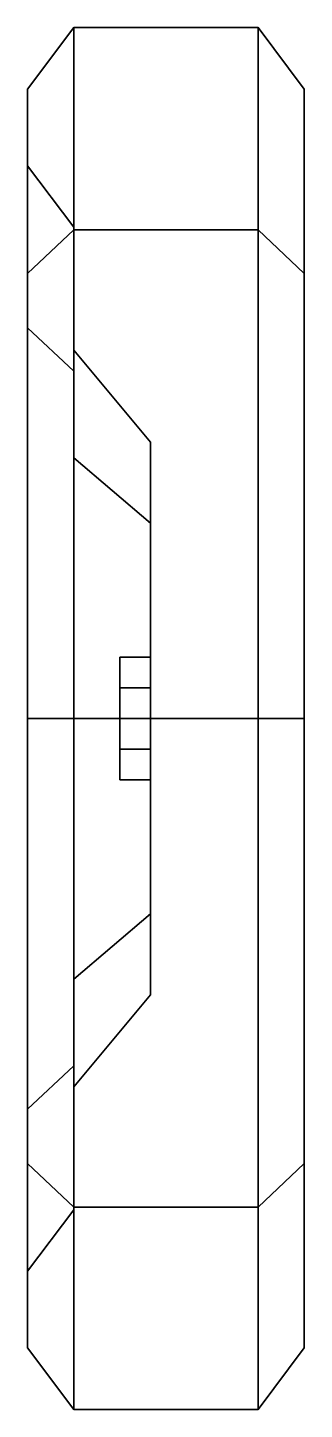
# Model space of a CAD drawing. Extents: x -0.86 to 0.86, y -1.26 to -0.36.
# Drawn here: x -0.86 to -0.68, y -1.26 to -0.36 of the extents above.
import ezdxf

# ---------------------------------------------------------------- set-up
doc = ezdxf.new("R2010")
doc.units = 0
doc.layers.add('WHEELS', color=2, linetype='CONTINUOUS')

msp = doc.modelspace()

# ---------------------------------------------------------------- linework, layer by layer
at = {"layer": 'WHEELS'}
for points in [[(-0.83, -0.36, 0.68), (-0.83, -0.4918, 0.3618), (-0.86, -0.52009, 0.39009), (-0.86, -0.4, 0.68)], [(-0.83, -0.4918, 0.9982), (-0.83, -0.36, 0.68), (-0.86, -0.4, 0.68), (-0.86, -0.52009, 0.96991)], [(-0.71, -0.36, 0.68), (-0.71, -0.4918, 0.3618), (-0.83, -0.4918, 0.3618), (-0.83, -0.36, 0.68)], [(-0.71, -0.4918, 0.9982), (-0.71, -0.36, 0.68), (-0.83, -0.36, 0.68), (-0.83, -0.4918, 0.9982)], [(-0.71, -0.4918, 0.3618), (-0.71, -0.36, 0.68), (-0.68, -0.4, 0.68), (-0.68, -0.52009, 0.39009)], [(-0.71, -0.36, 0.68), (-0.71, -0.4918, 0.9982), (-0.68, -0.52009, 0.96991), (-0.68, -0.4, 0.68)], [(-0.86, -0.4, 0.68), (-0.86, -0.52009, 0.39009), (-0.86, -0.55544, 0.42544), (-0.86, -0.45, 0.68)], [(-0.86, -0.52009, 0.96991), (-0.86, -0.4, 0.68), (-0.86, -0.45, 0.68), (-0.86, -0.55544, 0.93456)], [(-0.68, -1.09991, 0.96991), (-0.68, -1.22, 0.68), (-0.68, -0.52009, 0.39009), (-0.68, -0.4, 0.68)], [(-0.68, -0.52009, 0.96991), (-0.68, -0.81, 1.09), (-0.68, -1.09991, 0.96991), (-0.68, -0.4, 0.68)], [(-0.86, -0.45, 0.68), (-0.86, -0.55544, 0.42544), (-0.83, -0.58373, 0.45373), (-0.83, -0.49, 0.68)], [(-0.86, -0.55544, 0.93456), (-0.86, -0.45, 0.68), (-0.83, -0.49, 0.68), (-0.83, -0.58373, 0.90627)], [(-0.83, -0.4918, 0.3618), (-0.83, -0.81, 0.23), (-0.86, -0.81, 0.27), (-0.86, -0.52009, 0.39009)], [(-0.83, -0.81, 1.13), (-0.83, -0.4918, 0.9982), (-0.86, -0.52009, 0.96991), (-0.86, -0.81, 1.09)], [(-0.83, -0.49, 0.68), (-0.83, -0.58373, 0.45373), (-0.83, -0.64029, 0.51029), (-0.83, -0.57, 0.68)], [(-0.83, -0.58373, 0.90627), (-0.83, -0.49, 0.68), (-0.83, -0.57, 0.68), (-0.83, -0.64029, 0.84971)], [(-0.71, -0.4918, 0.3618), (-0.71, -0.81, 0.23), (-0.83, -0.81, 0.23), (-0.83, -0.4918, 0.3618)], [(-0.71, -0.81, 1.13), (-0.71, -0.4918, 0.9982), (-0.83, -0.4918, 0.9982), (-0.83, -0.81, 1.13)], [(-0.71, -0.81, 0.23), (-0.71, -0.4918, 0.3618), (-0.68, -0.52009, 0.39009), (-0.68, -0.81, 0.27)], [(-0.71, -0.4918, 0.9982), (-0.71, -0.81, 1.13), (-0.68, -0.81, 1.09), (-0.68, -0.52009, 0.96991)], [(-0.86, -0.52009, 0.39009), (-0.86, -0.81, 0.27), (-0.86, -0.81, 0.32), (-0.86, -0.55544, 0.42544)], [(-0.86, -0.81, 1.09), (-0.86, -0.52009, 0.96991), (-0.86, -0.55544, 0.93456), (-0.86, -0.81, 1.04)], [(-0.68, -1.09991, 0.39009), (-0.68, -0.81, 0.27), (-0.68, -0.52009, 0.39009), (-0.68, -1.22, 0.68)], [(-0.86, -0.55544, 0.42544), (-0.86, -0.81, 0.32), (-0.83, -0.81, 0.36), (-0.83, -0.58373, 0.45373)], [(-0.86, -0.81, 1.04), (-0.86, -0.55544, 0.93456), (-0.83, -0.58373, 0.90627), (-0.83, -0.81, 1)], [(-0.83, -0.57, 0.68), (-0.83, -0.64029, 0.51029), (-0.78, -0.68272, 0.55272), (-0.78, -0.63, 0.68)], [(-0.83, -0.64029, 0.84971), (-0.83, -0.57, 0.68), (-0.78, -0.63, 0.68), (-0.78, -0.68272, 0.80728)], [(-0.83, -0.58373, 0.45373), (-0.83, -0.81, 0.36), (-0.83, -0.81, 0.44), (-0.83, -0.64029, 0.51029)], [(-0.83, -0.81, 1), (-0.83, -0.58373, 0.90627), (-0.83, -0.64029, 0.84971), (-0.83, -0.81, 0.92)], [(-0.78, -0.93728, 0.55272), (-0.78, -0.63, 0.68), (-0.78, -0.68272, 0.55272), (-0.78, -0.81, 0.5)], [(-0.78, -0.99, 0.68), (-0.78, -0.68272, 0.80728), (-0.78, -0.63, 0.68), (-0.78, -0.93728, 0.55272)], [(-0.83, -0.64029, 0.51029), (-0.83, -0.81, 0.44), (-0.78, -0.81, 0.5), (-0.78, -0.68272, 0.55272)], [(-0.83, -0.81, 0.92), (-0.83, -0.64029, 0.84971), (-0.78, -0.68272, 0.80728), (-0.78, -0.81, 0.86)], [(-0.78, -0.93728, 0.80728), (-0.78, -0.81, 0.86), (-0.78, -0.68272, 0.80728), (-0.78, -0.99, 0.68)], [(-0.8, -0.85, 0.68), (-0.8, -0.77, 0.68), (-0.8, -0.79, 0.64536), (-0.8, -0.83, 0.64536)], [(-0.78, -0.77, 0.68), (-0.78, -0.79, 0.64536), (-0.8, -0.79, 0.64536), (-0.8, -0.77, 0.68)], [(-0.78, -0.79, 0.71464), (-0.78, -0.77, 0.68), (-0.8, -0.77, 0.68), (-0.8, -0.79, 0.71464)], [(-0.8, -0.83, 0.71464), (-0.8, -0.79, 0.71464), (-0.8, -0.77, 0.68), (-0.8, -0.85, 0.68)], [(-0.78, -0.79, 0.64536), (-0.78, -0.83, 0.64536), (-0.8, -0.83, 0.64536), (-0.8, -0.79, 0.64536)], [(-0.78, -0.83, 0.71464), (-0.78, -0.79, 0.71464), (-0.8, -0.79, 0.71464), (-0.8, -0.83, 0.71464)], [(-0.83, -0.81, 0.23), (-0.83, -1.1282, 0.3618), (-0.86, -1.09991, 0.39009), (-0.86, -0.81, 0.27)], [(-0.86, -0.81, 0.27), (-0.86, -1.09991, 0.39009), (-0.86, -1.06456, 0.42544), (-0.86, -0.81, 0.32)], [(-0.86, -0.81, 0.32), (-0.86, -1.06456, 0.42544), (-0.83, -1.03627, 0.45373), (-0.83, -0.81, 0.36)], [(-0.83, -1.1282, 0.9982), (-0.83, -0.81, 1.13), (-0.86, -0.81, 1.09), (-0.86, -1.09991, 0.96991)], [(-0.86, -1.09991, 0.96991), (-0.86, -0.81, 1.09), (-0.86, -0.81, 1.04), (-0.86, -1.06456, 0.93456)], [(-0.86, -1.06456, 0.93456), (-0.86, -0.81, 1.04), (-0.83, -0.81, 1), (-0.83, -1.03627, 0.90627)], [(-0.83, -0.81, 0.44), (-0.83, -0.97971, 0.51029), (-0.78, -0.93728, 0.55272), (-0.78, -0.81, 0.5)], [(-0.83, -0.81, 0.36), (-0.83, -1.03627, 0.45373), (-0.83, -0.97971, 0.51029), (-0.83, -0.81, 0.44)], [(-0.71, -0.81, 0.23), (-0.71, -1.1282, 0.3618), (-0.83, -1.1282, 0.3618), (-0.83, -0.81, 0.23)], [(-0.83, -0.97971, 0.84971), (-0.83, -0.81, 0.92), (-0.78, -0.81, 0.86), (-0.78, -0.93728, 0.80728)], [(-0.83, -1.03627, 0.90627), (-0.83, -0.81, 1), (-0.83, -0.81, 0.92), (-0.83, -0.97971, 0.84971)], [(-0.71, -1.1282, 0.9982), (-0.71, -0.81, 1.13), (-0.83, -0.81, 1.13), (-0.83, -1.1282, 0.9982)], [(-0.71, -1.1282, 0.3618), (-0.71, -0.81, 0.23), (-0.68, -0.81, 0.27), (-0.68, -1.09991, 0.39009)], [(-0.71, -0.81, 1.13), (-0.71, -1.1282, 0.9982), (-0.68, -1.09991, 0.96991), (-0.68, -0.81, 1.09)], [(-0.78, -0.83, 0.64536), (-0.78, -0.85, 0.68), (-0.8, -0.85, 0.68), (-0.8, -0.83, 0.64536)], [(-0.78, -0.85, 0.68), (-0.78, -0.83, 0.71464), (-0.8, -0.83, 0.71464), (-0.8, -0.85, 0.68)], [(-0.83, -0.97971, 0.51029), (-0.83, -1.05, 0.68), (-0.78, -0.99, 0.68), (-0.78, -0.93728, 0.55272)], [(-0.83, -1.05, 0.68), (-0.83, -0.97971, 0.84971), (-0.78, -0.93728, 0.80728), (-0.78, -0.99, 0.68)], [(-0.83, -1.03627, 0.45373), (-0.83, -1.13, 0.68), (-0.83, -1.05, 0.68), (-0.83, -0.97971, 0.51029)], [(-0.83, -1.13, 0.68), (-0.83, -1.03627, 0.90627), (-0.83, -0.97971, 0.84971), (-0.83, -1.05, 0.68)], [(-0.86, -1.06456, 0.42544), (-0.86, -1.17, 0.68), (-0.83, -1.13, 0.68), (-0.83, -1.03627, 0.45373)], [(-0.86, -1.17, 0.68), (-0.86, -1.06456, 0.93456), (-0.83, -1.03627, 0.90627), (-0.83, -1.13, 0.68)], [(-0.86, -1.09991, 0.39009), (-0.86, -1.22, 0.68), (-0.86, -1.17, 0.68), (-0.86, -1.06456, 0.42544)], [(-0.86, -1.22, 0.68), (-0.86, -1.09991, 0.96991), (-0.86, -1.06456, 0.93456), (-0.86, -1.17, 0.68)], [(-0.83, -1.1282, 0.3618), (-0.83, -1.26, 0.68), (-0.86, -1.22, 0.68), (-0.86, -1.09991, 0.39009)], [(-0.83, -1.26, 0.68), (-0.83, -1.1282, 0.9982), (-0.86, -1.09991, 0.96991), (-0.86, -1.22, 0.68)], [(-0.71, -1.26, 0.68), (-0.71, -1.1282, 0.3618), (-0.68, -1.09991, 0.39009), (-0.68, -1.22, 0.68)], [(-0.71, -1.1282, 0.9982), (-0.71, -1.26, 0.68), (-0.68, -1.22, 0.68), (-0.68, -1.09991, 0.96991)], [(-0.71, -1.1282, 0.3618), (-0.71, -1.26, 0.68), (-0.83, -1.26, 0.68), (-0.83, -1.1282, 0.3618)], [(-0.71, -1.26, 0.68), (-0.71, -1.1282, 0.9982), (-0.83, -1.1282, 0.9982), (-0.83, -1.26, 0.68)]]:
    msp.add_3dface(points, dxfattribs=at)

doc.saveas('drawing.dxf')
